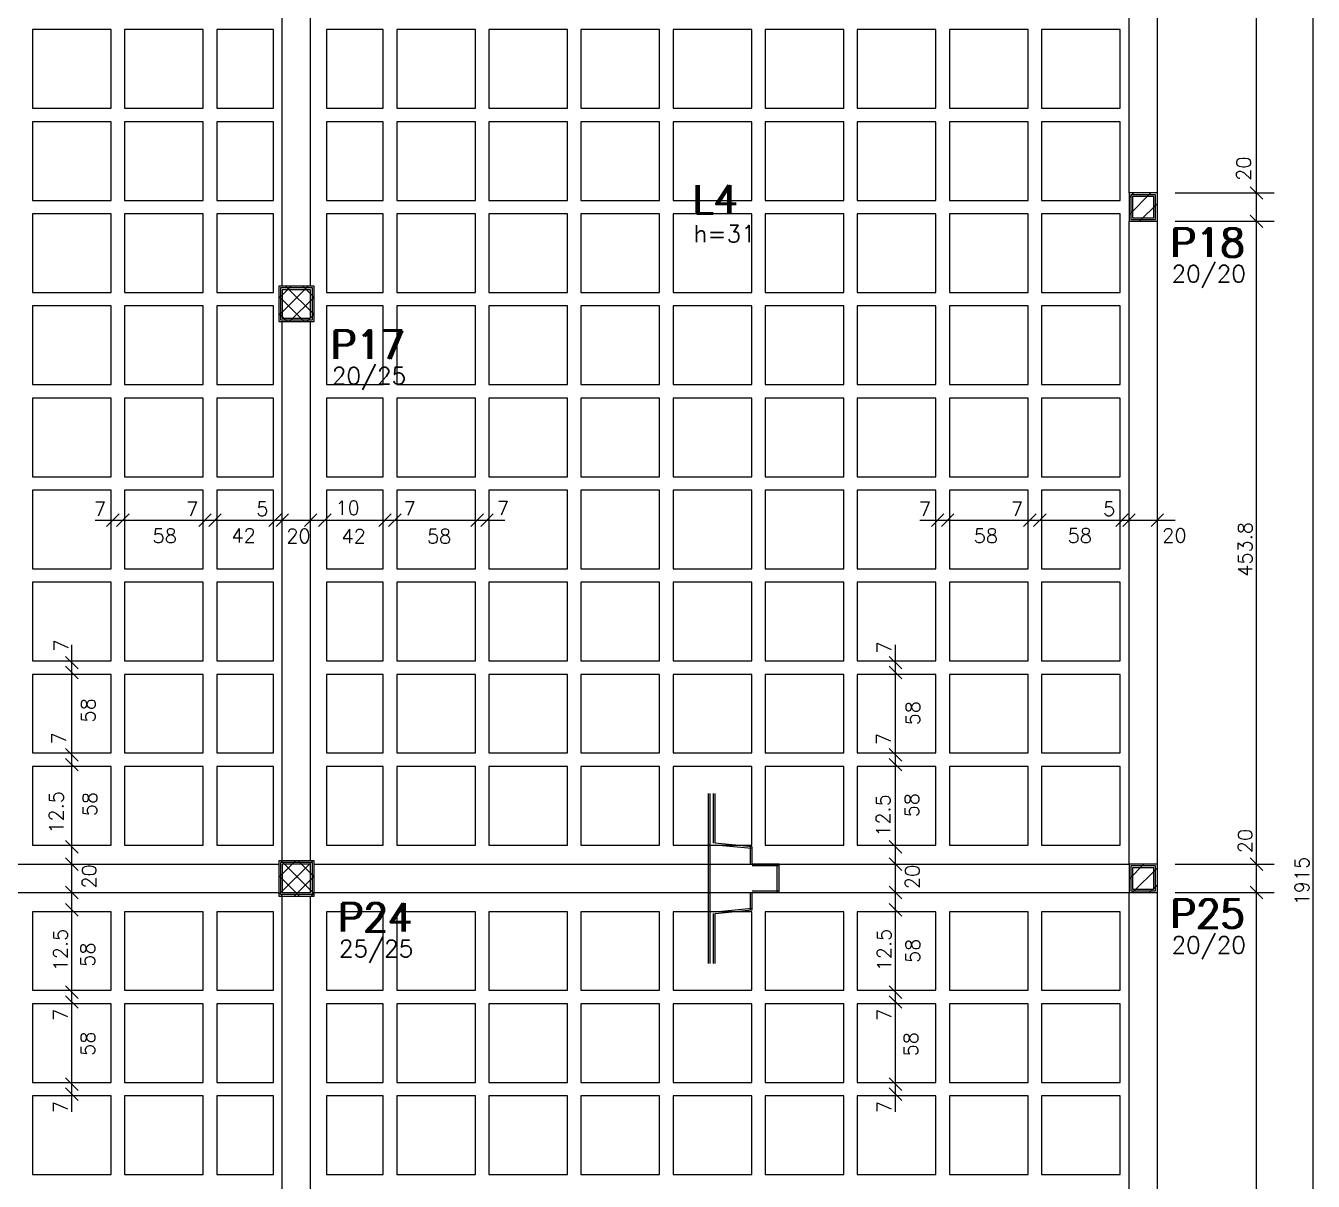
# Model space of a CAD drawing. Extents: x 797 to 1056, y -75 to 15.
# Drawn here: x 993.08 to 1002.16, y -3.23 to 4.93 of the extents above; entities that cross this region are included whole.
import ezdxf

# ---------------------------------------------------------------- set-up
doc = ezdxf.new("R2010")
doc.units = 0
doc.header["$MEASUREMENT"] = 0
for name, color, linetype in [('1', 2, 'CONTINUOUS'), ('11', 11, 'CONTINUOUS'), ('2', 4, 'CONTINUOUS'), ('3', 8, 'CONTINUOUS')]:
    doc.layers.add(name, color=color, linetype=linetype)
doc.styles.get("Standard").update_dxf_attribs({"font": 'ROMANS.SHX'})

msp = doc.modelspace()

# ---------------------------------------------------------------- linework, layer by layer
at = {"layer": '1', "linetype": 'Continuous'}
for p, q in [((997.8915, -0.4924), (997.8915, -1.1924)), ((997.904, -0.4924), (997.904, -1.1924)), ((997.929, -0.8449), (997.929, -0.4924)), ((997.9415, -0.8449), (997.9415, -0.4924)), ((998.2003, -0.8823), (997.9403, -0.8573)), ((998.2015, -0.8699), (997.9415, -0.8449)), ((998.189, -0.9924), (998.189, -0.8699)), ((998.2015, -0.9924), (998.2015, -0.8699)), ((998.3915, -0.9924), (998.2015, -0.9924)), ((998.379, -1.1924), (998.379, -0.9924)), ((998.3915, -1.1924), (998.3915, -0.9924)), ((998.3915, -1.0049), (998.2015, -1.0049)), ((998.2015, -1.1799), (998.3915, -1.1799)), ((997.8915, -1.1924), (997.8915, -1.6924)), ((997.904, -1.1924), (997.904, -1.6924)), ((998.189, -1.3149), (998.189, -1.1924)), ((998.2015, -1.3149), (998.2015, -1.1924)), ((998.2015, -1.1924), (998.3915, -1.1924)), ((997.929, -1.6924), (997.929, -1.3399)), ((997.9403, -1.3274), (998.2003, -1.3024)), ((997.9415, -1.3399), (998.2015, -1.3149)), ((997.9415, -1.6924), (997.9415, -1.3399))]:
    msp.add_line(p, q, dxfattribs=at)
for points in [[(994.886, 3.087), (994.886, 8.2826)], [(995.086, 3.087), (995.086, 8.2826)], [(1000.861, 3.7451), (1000.861, 8.2826)], [(1001.061, 3.7451), (1001.061, 8.2826)], [(1000.861, 3.5451), (1001.061, 3.5451), (1001.061, 3.7451), (1000.861, 3.7451), (1000.861, 3.5451)], [(1000.8735, 3.5576), (1001.0485, 3.5576), (1001.0485, 3.7326), (1000.8735, 3.7326), (1000.8735, 3.5576)], [(1000.886, 3.5701), (1001.036, 3.5701), (1001.036, 3.7201), (1000.886, 3.7201), (1000.886, 3.5701)], [(1000.861, -0.9924), (1000.861, 3.5451)], [(1001.061, -0.9924), (1001.061, 3.5451)], [(994.861, 2.837), (995.111, 2.837), (995.111, 3.087), (994.861, 3.087), (994.861, 2.837)], [(994.8735, 2.8495), (995.0985, 2.8495), (995.0985, 3.0745), (994.8735, 3.0745), (994.8735, 2.8495)], [(994.886, 2.862), (995.086, 2.862), (995.086, 3.062), (994.886, 3.062), (994.886, 2.862)], [(994.886, -0.9674), (994.886, 2.837)], [(995.086, -0.9674), (995.086, 2.837)], [(991.1117, -0.9924), (994.861, -0.9924)], [(994.861, -1.2174), (995.111, -1.2174), (995.111, -0.9674), (994.861, -0.9674), (994.861, -1.2174)], [(994.8735, -1.2049), (995.0985, -1.2049), (995.0985, -0.9799), (994.8735, -0.9799), (994.8735, -1.2049)], [(994.886, -1.1924), (995.086, -1.1924), (995.086, -0.9924), (994.886, -0.9924), (994.886, -1.1924)], [(995.111, -0.9924), (1000.861, -0.9924)], [(1000.861, -1.1924), (1001.061, -1.1924), (1001.061, -0.9924), (1000.861, -0.9924), (1000.861, -1.1924)], [(1000.8735, -1.1799), (1001.0485, -1.1799), (1001.0485, -1.0049), (1000.8735, -1.0049), (1000.8735, -1.1799)], [(1000.886, -1.1674), (1001.036, -1.1674), (1001.036, -1.0174), (1000.886, -1.0174), (1000.886, -1.1674)], [(991.1117, -1.1924), (994.861, -1.1924)], [(994.886, -5.0218), (994.886, -1.2174)], [(995.086, -5.0218), (995.086, -1.2174)], [(995.111, -1.1924), (1000.861, -1.1924)], [(1000.861, -5.7299), (1000.861, -1.1924)], [(1001.061, -5.7299), (1001.061, -1.1924)]]:
    msp.add_lwpolyline(points, dxfattribs=at)
at = {"layer": '11', "linetype": 'Continuous'}
for p, q in [((1000.961, 3.6451), (1000.961, 3.6451)), ((994.986, 2.962), (994.986, 2.962)), ((994.986, -1.0924), (994.986, -1.0924)), ((1000.961, -1.0924), (1000.961, -1.0924))]:
    msp.add_line(p, q, dxfattribs=at)
at = {"layer": '2', "linetype": 'Continuous'}
for p, q in [((1002.161, -10.7924), (1002.161, 8.6076)), ((1001.761, 3.6201), (1001.761, 8.4076)), ((1001.761, 3.4201), (1001.761, 3.8701)), ((1000.861, 3.5909), (1001.0152, 3.7451)), ((1000.861, 3.7111), (1000.895, 3.7451)), ((1001.061, 3.7451), (1001.061, 3.7451)), ((1001.061, 3.7451), (1001.061, 3.7451)), ((1001.186, 3.7451), (1001.886, 3.7451)), ((1001.186, 3.7451), (1001.886, 3.7451)), ((1001.8052, 3.7009), (1001.7168, 3.7893)), ((1001.8052, 3.7009), (1001.7168, 3.7893)), ((1000.9354, 3.5451), (1001.061, 3.6707)), ((1001.761, -1.1174), (1001.761, 3.6701)), ((1001.0556, 3.5451), (1001.061, 3.5505)), ((1001.061, 3.5451), (1001.061, 3.5451)), ((1001.061, 3.5451), (1001.061, 3.5451)), ((1001.186, 3.5451), (1001.886, 3.5451)), ((1001.186, 3.5451), (1001.886, 3.5451)), ((1001.8052, 3.5009), (1001.7168, 3.5893)), ((1001.8052, 3.5009), (1001.7168, 3.5893)), ((994.861, 2.8801), (995.0679, 3.087)), ((994.861, 3.0003), (994.9477, 3.087)), ((994.861, 3.0159), (995.0398, 2.837)), ((994.91, 3.087), (995.111, 2.8861)), ((994.9381, 2.837), (995.111, 3.0099)), ((995.0302, 3.087), (995.111, 3.0063)), ((994.861, 2.8957), (994.9196, 2.837)), ((995.0583, 2.837), (995.111, 2.8897)), ((993.6468, 1.3909), (993.7352, 1.4793)), ((993.7168, 1.3909), (993.8052, 1.4793)), ((993.7168, 1.3909), (993.8052, 1.4793)), ((994.2968, 1.3909), (994.3852, 1.4793)), ((994.2968, 1.3909), (994.3852, 1.4793)), ((994.3668, 1.3909), (994.4552, 1.4793)), ((994.3668, 1.3909), (994.4552, 1.4793)), ((994.7918, 1.3909), (994.8802, 1.4793)), ((994.7918, 1.3909), (994.8802, 1.4793)), ((994.8418, 1.3909), (994.9302, 1.4793)), ((994.8418, 1.3909), (994.9302, 1.4793)), ((995.0418, 1.3909), (995.1302, 1.4793)), ((995.0418, 1.3909), (995.1302, 1.4793)), ((995.1418, 1.3909), (995.2302, 1.4793)), ((995.1418, 1.3909), (995.2302, 1.4793)), ((995.5668, 1.3909), (995.6552, 1.4793)), ((995.5668, 1.3909), (995.6552, 1.4793)), ((995.6368, 1.3909), (995.7252, 1.4793)), ((995.6368, 1.3909), (995.7252, 1.4793)), ((996.2168, 1.3909), (996.3052, 1.4793)), ((996.2168, 1.3909), (996.3052, 1.4793)), ((996.2868, 1.3909), (996.3752, 1.4793)), ((999.4668, 1.3909), (999.5552, 1.4793)), ((999.5368, 1.3909), (999.6252, 1.4793)), ((999.5368, 1.3909), (999.6252, 1.4793)), ((1000.1168, 1.3909), (1000.2052, 1.4793)), ((1000.1168, 1.3909), (1000.2052, 1.4793)), ((1000.1868, 1.3909), (1000.2752, 1.4793)), ((1000.1868, 1.3909), (1000.2752, 1.4793)), ((1000.7668, 1.3909), (1000.8552, 1.4793)), ((1000.7668, 1.3909), (1000.8552, 1.4793)), ((1000.8168, 1.3909), (1000.9052, 1.4793)), ((1000.8168, 1.3909), (1000.9052, 1.4793)), ((1001.0168, 1.3909), (1001.1052, 1.4793)), ((993.566, 1.4351), (993.886, 1.4351)), ((993.636, 1.4351), (994.466, 1.4351)), ((993.691, 1.4351), (993.691, 1.4351)), ((993.761, 1.4351), (993.761, 1.4351)), ((993.761, 1.4351), (993.761, 1.4351)), ((994.216, 1.4351), (994.536, 1.4351)), ((994.286, 1.4351), (994.961, 1.4351)), ((994.341, 1.4351), (994.341, 1.4351)), ((994.341, 1.4351), (994.341, 1.4351)), ((994.411, 1.4351), (994.411, 1.4351)), ((994.411, 1.4351), (994.411, 1.4351)), ((994.711, 1.4351), (995.011, 1.4351)), ((994.761, 1.4351), (995.211, 1.4351)), ((994.836, 1.4351), (994.836, 1.4351)), ((994.836, 1.4351), (994.836, 1.4351)), ((994.886, 1.4351), (994.886, 1.4351)), ((994.886, 1.4351), (994.886, 1.4351)), ((994.961, 1.4351), (995.311, 1.4351)), ((995.061, 1.4351), (995.736, 1.4351)), ((995.086, 1.4351), (995.086, 1.4351)), ((995.086, 1.4351), (995.086, 1.4351)), ((995.186, 1.4351), (995.186, 1.4351)), ((995.186, 1.4351), (995.186, 1.4351)), ((995.486, 1.4351), (995.806, 1.4351)), ((995.556, 1.4351), (996.386, 1.4351)), ((995.611, 1.4351), (995.611, 1.4351)), ((995.611, 1.4351), (995.611, 1.4351)), ((995.681, 1.4351), (995.681, 1.4351)), ((995.681, 1.4351), (995.681, 1.4351)), ((996.136, 1.4351), (996.456, 1.4351)), ((996.261, 1.4351), (996.261, 1.4351)), ((996.261, 1.4351), (996.261, 1.4351)), ((996.331, 1.4351), (996.331, 1.4351)), ((999.386, 1.4351), (999.706, 1.4351)), ((999.456, 1.4351), (1000.286, 1.4351)), ((999.511, 1.4351), (999.511, 1.4351)), ((999.581, 1.4351), (999.581, 1.4351)), ((999.581, 1.4351), (999.581, 1.4351)), ((1000.036, 1.4351), (1000.356, 1.4351)), ((1000.106, 1.4351), (1000.936, 1.4351)), ((1000.161, 1.4351), (1000.161, 1.4351)), ((1000.161, 1.4351), (1000.161, 1.4351)), ((1000.231, 1.4351), (1000.231, 1.4351)), ((1000.231, 1.4351), (1000.231, 1.4351)), ((1000.686, 1.4351), (1000.986, 1.4351)), ((1000.736, 1.4351), (1001.186, 1.4351)), ((1000.811, 1.4351), (1000.811, 1.4351)), ((1000.811, 1.4351), (1000.811, 1.4351)), ((1000.861, 1.4351), (1000.861, 1.4351)), ((1000.861, 1.4351), (1000.861, 1.4351)), ((1001.061, 1.4351), (1001.061, 1.4351)), ((993.401, 0.2351), (993.401, 0.5551)), ((999.2135, 0.2351), (999.2135, 0.5551)), ((993.4452, 0.3859), (993.3568, 0.4743)), ((993.401, -0.3449), (993.401, 0.4851)), ((999.2577, 0.3859), (999.1693, 0.4743)), ((999.2135, -0.3449), (999.2135, 0.4851)), ((993.4452, 0.3159), (993.3568, 0.4043)), ((993.4452, 0.3159), (993.3568, 0.4043)), ((993.401, 0.4301), (993.401, 0.4301)), ((999.2577, 0.3159), (999.1693, 0.4043)), ((999.2577, 0.3159), (999.1693, 0.4043)), ((999.2135, 0.4301), (999.2135, 0.4301)), ((993.401, 0.3601), (993.401, 0.3601)), ((993.401, 0.3601), (993.401, 0.3601)), ((999.2135, 0.3601), (999.2135, 0.3601)), ((999.2135, 0.3601), (999.2135, 0.3601)), ((993.4452, -0.2641), (993.3568, -0.1757)), ((993.4452, -0.2641), (993.3568, -0.1757)), ((993.401, -0.4149), (993.401, -0.0949)), ((993.401, -0.9949), (993.401, -0.1649)), ((999.2577, -0.2641), (999.1693, -0.1757)), ((999.2577, -0.2641), (999.1693, -0.1757)), ((999.2135, -0.4149), (999.2135, -0.0949)), ((999.2135, -0.9949), (999.2135, -0.1649)), ((993.4452, -0.3341), (993.3568, -0.2457)), ((993.4452, -0.3341), (993.3568, -0.2457)), ((993.401, -0.2199), (993.401, -0.2199)), ((993.401, -0.2199), (993.401, -0.2199)), ((999.2577, -0.3341), (999.1693, -0.2457)), ((999.2577, -0.3341), (999.1693, -0.2457)), ((999.2135, -0.2199), (999.2135, -0.2199)), ((999.2135, -0.2199), (999.2135, -0.2199)), ((993.401, -0.2899), (993.401, -0.2899)), ((993.401, -0.2899), (993.401, -0.2899)), ((999.2135, -0.2899), (999.2135, -0.2899)), ((999.2135, -0.2899), (999.2135, -0.2899)), ((993.401, -1.1174), (993.401, -0.7449)), ((999.2135, -1.1174), (999.2135, -0.7449)), ((993.4452, -0.9141), (993.3568, -0.8257)), ((993.4452, -0.9141), (993.3568, -0.8257)), ((993.401, -1.3174), (993.401, -0.8674)), ((993.401, -0.8699), (993.401, -0.8699)), ((993.401, -0.8699), (993.401, -0.8699)), ((999.2577, -0.9141), (999.1693, -0.8257)), ((999.2577, -0.9141), (999.1693, -0.8257)), ((999.2135, -1.3174), (999.2135, -0.8674)), ((999.2135, -0.8699), (999.2135, -0.8699)), ((999.2135, -0.8699), (999.2135, -0.8699)), ((1001.761, -1.3174), (1001.761, -0.8674)), ((993.4452, -1.0366), (993.3568, -0.9482)), ((993.4452, -1.0366), (993.3568, -0.9482)), ((993.401, -0.9924), (993.401, -0.9924)), ((993.401, -0.9924), (993.401, -0.9924)), ((994.861, -1.207), (995.1006, -0.9674)), ((994.861, -1.0868), (994.9804, -0.9674)), ((994.8773, -0.9674), (995.111, -1.201)), ((994.9975, -0.9674), (995.111, -1.0808)), ((999.2577, -1.0366), (999.1693, -0.9482)), ((999.2577, -1.0366), (999.1693, -0.9482)), ((999.2135, -0.9924), (999.2135, -0.9924)), ((999.2135, -0.9924), (999.2135, -0.9924)), ((1000.861, -1.0972), (1000.9658, -0.9924)), ((1001.061, -0.9924), (1001.061, -0.9924)), ((1001.061, -0.9924), (1001.061, -0.9924)), ((1001.186, -0.9924), (1001.886, -0.9924)), ((1001.186, -0.9924), (1001.886, -0.9924)), ((1001.8052, -1.0366), (1001.7168, -0.9482)), ((1001.8052, -1.0366), (1001.7168, -0.9482)), ((993.401, -1.4399), (993.401, -1.0674)), ((994.861, -1.0712), (995.0071, -1.2174)), ((994.9708, -1.2174), (995.111, -1.0772)), ((999.2135, -1.4399), (999.2135, -1.0674)), ((1000.886, -1.1924), (1001.061, -1.0174)), ((1001.761, -5.8549), (1001.761, -1.0674)), ((993.4452, -1.2366), (993.3568, -1.1482)), ((993.4452, -1.2366), (993.3568, -1.1482)), ((999.2577, -1.2366), (999.1693, -1.1482)), ((999.2577, -1.2366), (999.1693, -1.1482)), ((1001.0062, -1.1924), (1001.061, -1.1376)), ((1001.8052, -1.2366), (1001.7168, -1.1482)), ((1001.8052, -1.2366), (1001.7168, -1.1482)), ((993.4452, -1.3591), (993.3568, -1.2707)), ((993.4452, -1.3591), (993.3568, -1.2707)), ((993.401, -2.0199), (993.401, -1.1899)), ((993.401, -1.1924), (993.401, -1.1924)), ((993.401, -1.1924), (993.401, -1.1924)), ((994.861, -1.1914), (994.8869, -1.2174)), ((995.091, -1.2174), (995.111, -1.1974)), ((999.2577, -1.3591), (999.1693, -1.2707)), ((999.2577, -1.3591), (999.1693, -1.2707)), ((999.2135, -2.0199), (999.2135, -1.1899)), ((999.2135, -1.1924), (999.2135, -1.1924)), ((999.2135, -1.1924), (999.2135, -1.1924)), ((1001.061, -1.1924), (1001.061, -1.1924)), ((1001.061, -1.1924), (1001.061, -1.1924)), ((1001.186, -1.1924), (1001.886, -1.1924)), ((1001.186, -1.1924), (1001.886, -1.1924)), ((993.401, -1.3149), (993.401, -1.3149)), ((993.401, -1.3149), (993.401, -1.3149)), ((999.2135, -1.3149), (999.2135, -1.3149)), ((999.2135, -1.3149), (999.2135, -1.3149)), ((993.401, -2.0899), (993.401, -1.7699)), ((999.2135, -2.0899), (999.2135, -1.7699)), ((993.4452, -1.9391), (993.3568, -1.8507)), ((993.4452, -1.9391), (993.3568, -1.8507)), ((993.401, -2.6699), (993.401, -1.8399)), ((993.401, -1.8949), (993.401, -1.8949)), ((993.401, -1.8949), (993.401, -1.8949)), ((999.2577, -1.9391), (999.1693, -1.8507)), ((999.2577, -1.9391), (999.1693, -1.8507)), ((999.2135, -2.6699), (999.2135, -1.8399)), ((999.2135, -1.8949), (999.2135, -1.8949)), ((999.2135, -1.8949), (999.2135, -1.8949)), ((993.4452, -2.0091), (993.3568, -1.9207)), ((993.4452, -2.0091), (993.3568, -1.9207)), ((993.401, -1.9649), (993.401, -1.9649)), ((993.401, -1.9649), (993.401, -1.9649)), ((999.2577, -2.0091), (999.1693, -1.9207)), ((999.2577, -2.0091), (999.1693, -1.9207)), ((999.2135, -1.9649), (999.2135, -1.9649)), ((999.2135, -1.9649), (999.2135, -1.9649)), ((993.401, -2.7399), (993.401, -2.4199)), ((999.2135, -2.7399), (999.2135, -2.4199)), ((993.4452, -2.5891), (993.3568, -2.5007)), ((993.4452, -2.5891), (993.3568, -2.5007)), ((999.2577, -2.5891), (999.1693, -2.5007)), ((999.2577, -2.5891), (999.1693, -2.5007)), ((993.4452, -2.6591), (993.3568, -2.5707)), ((993.401, -2.5449), (993.401, -2.5449)), ((993.401, -2.5449), (993.401, -2.5449)), ((993.401, -2.6149), (993.401, -2.6149)), ((999.2577, -2.6591), (999.1693, -2.5707)), ((999.2135, -2.5449), (999.2135, -2.5449)), ((999.2135, -2.5449), (999.2135, -2.5449)), ((999.2135, -2.6149), (999.2135, -2.6149))]:
    msp.add_line(p, q, dxfattribs=at)
at = {"layer": '3', "linetype": 'Continuous'}
for points in [[(993.1235, 4.8976), (993.1235, 4.3426), (993.6785, 4.3426), (993.6785, 4.8976), (993.1235, 4.8976)], [(993.7735, 4.8976), (993.7735, 4.3426), (994.3285, 4.3426), (994.3285, 4.8976), (993.7735, 4.8976)], [(994.4235, 4.8976), (994.4235, 4.3426), (994.8235, 4.3426), (994.8235, 4.8976), (994.4235, 4.8976)], [(995.1985, 4.8976), (995.1985, 4.3426), (995.5985, 4.3426), (995.5985, 4.8976), (995.1985, 4.8976)], [(995.6935, 4.8976), (995.6935, 4.3426), (996.2485, 4.3426), (996.2485, 4.8976), (995.6935, 4.8976)], [(996.3435, 4.8976), (996.3435, 4.3426), (996.8985, 4.3426), (996.8985, 4.8976), (996.3435, 4.8976)], [(996.9935, 4.8976), (996.9935, 4.3426), (997.5485, 4.3426), (997.5485, 4.8976), (996.9935, 4.8976)], [(997.6435, 4.8976), (997.6435, 4.3426), (998.1985, 4.3426), (998.1985, 4.8976), (997.6435, 4.8976)], [(998.2935, 4.8976), (998.2935, 4.3426), (998.8485, 4.3426), (998.8485, 4.8976), (998.2935, 4.8976)], [(998.9435, 4.8976), (998.9435, 4.3426), (999.4985, 4.3426), (999.4985, 4.8976), (998.9435, 4.8976)], [(999.5935, 4.8976), (999.5935, 4.3426), (1000.1485, 4.3426), (1000.1485, 4.8976), (999.5935, 4.8976)], [(1000.2435, 4.8976), (1000.2435, 4.3426), (1000.7985, 4.3426), (1000.7985, 4.8976), (1000.2435, 4.8976)], [(993.1235, 4.2476), (993.1235, 3.6926), (993.6785, 3.6926), (993.6785, 4.2476), (993.1235, 4.2476)], [(993.7735, 4.2476), (993.7735, 3.6926), (994.3285, 3.6926), (994.3285, 4.2476), (993.7735, 4.2476)], [(994.4235, 4.2476), (994.4235, 3.6926), (994.8235, 3.6926), (994.8235, 4.2476), (994.4235, 4.2476)], [(995.1985, 4.2476), (995.1985, 3.6926), (995.5985, 3.6926), (995.5985, 4.2476), (995.1985, 4.2476)], [(995.6935, 4.2476), (995.6935, 3.6926), (996.2485, 3.6926), (996.2485, 4.2476), (995.6935, 4.2476)], [(996.3435, 4.2476), (996.3435, 3.6926), (996.8985, 3.6926), (996.8985, 4.2476), (996.3435, 4.2476)], [(996.9935, 4.2476), (996.9935, 3.6926), (997.5485, 3.6926), (997.5485, 4.2476), (996.9935, 4.2476)], [(997.6435, 4.2476), (997.6435, 3.6926), (998.1985, 3.6926), (998.1985, 4.2476), (997.6435, 4.2476)], [(998.2935, 4.2476), (998.2935, 3.6926), (998.8485, 3.6926), (998.8485, 4.2476), (998.2935, 4.2476)], [(998.9435, 4.2476), (998.9435, 3.6926), (999.4985, 3.6926), (999.4985, 4.2476), (998.9435, 4.2476)], [(999.5935, 4.2476), (999.5935, 3.6926), (1000.1485, 3.6926), (1000.1485, 4.2476), (999.5935, 4.2476)], [(1000.2435, 4.2476), (1000.2435, 3.6926), (1000.7985, 3.6926), (1000.7985, 4.2476), (1000.2435, 4.2476)], [(993.1235, 3.5976), (993.1235, 3.0426), (993.6785, 3.0426), (993.6785, 3.5976), (993.1235, 3.5976)], [(993.7735, 3.5976), (993.7735, 3.0426), (994.3285, 3.0426), (994.3285, 3.5976), (993.7735, 3.5976)], [(994.4235, 3.5976), (994.4235, 3.0426), (994.8235, 3.0426), (994.8235, 3.5976), (994.4235, 3.5976)], [(995.1985, 3.5976), (995.1985, 3.0426), (995.5985, 3.0426), (995.5985, 3.5976), (995.1985, 3.5976)], [(995.6935, 3.5976), (995.6935, 3.0426), (996.2485, 3.0426), (996.2485, 3.5976), (995.6935, 3.5976)], [(996.3435, 3.5976), (996.3435, 3.0426), (996.8985, 3.0426), (996.8985, 3.5976), (996.3435, 3.5976)], [(996.9935, 3.5976), (996.9935, 3.0426), (997.5485, 3.0426), (997.5485, 3.5976), (996.9935, 3.5976)], [(997.6435, 3.5976), (997.6435, 3.0426), (998.1985, 3.0426), (998.1985, 3.5976), (997.6435, 3.5976)], [(998.2935, 3.5976), (998.2935, 3.0426), (998.8485, 3.0426), (998.8485, 3.5976), (998.2935, 3.5976)], [(998.9435, 3.5976), (998.9435, 3.0426), (999.4985, 3.0426), (999.4985, 3.5976), (998.9435, 3.5976)], [(999.5935, 3.5976), (999.5935, 3.0426), (1000.1485, 3.0426), (1000.1485, 3.5976), (999.5935, 3.5976)], [(1000.2435, 3.5976), (1000.2435, 3.0426), (1000.7985, 3.0426), (1000.7985, 3.5976), (1000.2435, 3.5976)], [(993.1235, 2.9476), (993.1235, 2.3926), (993.6785, 2.3926), (993.6785, 2.9476), (993.1235, 2.9476)], [(993.7735, 2.9476), (993.7735, 2.3926), (994.3285, 2.3926), (994.3285, 2.9476), (993.7735, 2.9476)], [(994.4235, 2.9476), (994.4235, 2.3926), (994.8235, 2.3926), (994.8235, 2.9476), (994.4235, 2.9476)], [(995.1985, 2.9476), (995.1985, 2.3926), (995.5985, 2.3926), (995.5985, 2.9476), (995.1985, 2.9476)], [(995.6935, 2.9476), (995.6935, 2.3926), (996.2485, 2.3926), (996.2485, 2.9476), (995.6935, 2.9476)], [(996.3435, 2.9476), (996.3435, 2.3926), (996.8985, 2.3926), (996.8985, 2.9476), (996.3435, 2.9476)], [(996.9935, 2.9476), (996.9935, 2.3926), (997.5485, 2.3926), (997.5485, 2.9476), (996.9935, 2.9476)], [(997.6435, 2.9476), (997.6435, 2.3926), (998.1985, 2.3926), (998.1985, 2.9476), (997.6435, 2.9476)], [(998.2935, 2.9476), (998.2935, 2.3926), (998.8485, 2.3926), (998.8485, 2.9476), (998.2935, 2.9476)], [(998.9435, 2.9476), (998.9435, 2.3926), (999.4985, 2.3926), (999.4985, 2.9476), (998.9435, 2.9476)], [(999.5935, 2.9476), (999.5935, 2.3926), (1000.1485, 2.3926), (1000.1485, 2.9476), (999.5935, 2.9476)], [(1000.2435, 2.9476), (1000.2435, 2.3926), (1000.7985, 2.3926), (1000.7985, 2.9476), (1000.2435, 2.9476)], [(993.1235, 2.2976), (993.1235, 1.7426), (993.6785, 1.7426), (993.6785, 2.2976), (993.1235, 2.2976)], [(993.7735, 2.2976), (993.7735, 1.7426), (994.3285, 1.7426), (994.3285, 2.2976), (993.7735, 2.2976)], [(994.4235, 2.2976), (994.4235, 1.7426), (994.8235, 1.7426), (994.8235, 2.2976), (994.4235, 2.2976)], [(995.1985, 2.2976), (995.1985, 1.7426), (995.5985, 1.7426), (995.5985, 2.2976), (995.1985, 2.2976)], [(995.6935, 2.2976), (995.6935, 1.7426), (996.2485, 1.7426), (996.2485, 2.2976), (995.6935, 2.2976)], [(996.3435, 2.2976), (996.3435, 1.7426), (996.8985, 1.7426), (996.8985, 2.2976), (996.3435, 2.2976)], [(996.9935, 2.2976), (996.9935, 1.7426), (997.5485, 1.7426), (997.5485, 2.2976), (996.9935, 2.2976)], [(997.6435, 2.2976), (997.6435, 1.7426), (998.1985, 1.7426), (998.1985, 2.2976), (997.6435, 2.2976)], [(998.2935, 2.2976), (998.2935, 1.7426), (998.8485, 1.7426), (998.8485, 2.2976), (998.2935, 2.2976)], [(998.9435, 2.2976), (998.9435, 1.7426), (999.4985, 1.7426), (999.4985, 2.2976), (998.9435, 2.2976)], [(999.5935, 2.2976), (999.5935, 1.7426), (1000.1485, 1.7426), (1000.1485, 2.2976), (999.5935, 2.2976)], [(1000.2435, 2.2976), (1000.2435, 1.7426), (1000.7985, 1.7426), (1000.7985, 2.2976), (1000.2435, 2.2976)], [(993.1235, 1.6476), (993.1235, 1.0926), (993.6785, 1.0926), (993.6785, 1.6476), (993.1235, 1.6476)], [(993.7735, 1.6476), (993.7735, 1.0926), (994.3285, 1.0926), (994.3285, 1.6476), (993.7735, 1.6476)], [(994.4235, 1.6476), (994.4235, 1.0926), (994.8235, 1.0926), (994.8235, 1.6476), (994.4235, 1.6476)], [(995.1985, 1.6476), (995.1985, 1.0926), (995.5985, 1.0926), (995.5985, 1.6476), (995.1985, 1.6476)], [(995.6935, 1.6476), (995.6935, 1.0926), (996.2485, 1.0926), (996.2485, 1.6476), (995.6935, 1.6476)], [(996.3435, 1.6476), (996.3435, 1.0926), (996.8985, 1.0926), (996.8985, 1.6476), (996.3435, 1.6476)], [(996.9935, 1.6476), (996.9935, 1.0926), (997.5485, 1.0926), (997.5485, 1.6476), (996.9935, 1.6476)], [(997.6435, 1.6476), (997.6435, 1.0926), (998.1985, 1.0926), (998.1985, 1.6476), (997.6435, 1.6476)], [(998.2935, 1.6476), (998.2935, 1.0926), (998.8485, 1.0926), (998.8485, 1.6476), (998.2935, 1.6476)], [(998.9435, 1.6476), (998.9435, 1.0926), (999.4985, 1.0926), (999.4985, 1.6476), (998.9435, 1.6476)], [(999.5935, 1.6476), (999.5935, 1.0926), (1000.1485, 1.0926), (1000.1485, 1.6476), (999.5935, 1.6476)], [(1000.2435, 1.6476), (1000.2435, 1.0926), (1000.7985, 1.0926), (1000.7985, 1.6476), (1000.2435, 1.6476)], [(993.1235, 0.9976), (993.1235, 0.4426), (993.6785, 0.4426), (993.6785, 0.9976), (993.1235, 0.9976)], [(993.7735, 0.9976), (993.7735, 0.4426), (994.3285, 0.4426), (994.3285, 0.9976), (993.7735, 0.9976)], [(994.4235, 0.9976), (994.4235, 0.4426), (994.8235, 0.4426), (994.8235, 0.9976), (994.4235, 0.9976)], [(995.1985, 0.9976), (995.1985, 0.4426), (995.5985, 0.4426), (995.5985, 0.9976), (995.1985, 0.9976)], [(995.6935, 0.9976), (995.6935, 0.4426), (996.2485, 0.4426), (996.2485, 0.9976), (995.6935, 0.9976)], [(996.3435, 0.9976), (996.3435, 0.4426), (996.8985, 0.4426), (996.8985, 0.9976), (996.3435, 0.9976)], [(996.9935, 0.9976), (996.9935, 0.4426), (997.5485, 0.4426), (997.5485, 0.9976), (996.9935, 0.9976)], [(997.6435, 0.9976), (997.6435, 0.4426), (998.1985, 0.4426), (998.1985, 0.9976), (997.6435, 0.9976)], [(998.2935, 0.9976), (998.2935, 0.4426), (998.8485, 0.4426), (998.8485, 0.9976), (998.2935, 0.9976)], [(998.9435, 0.9976), (998.9435, 0.4426), (999.4985, 0.4426), (999.4985, 0.9976), (998.9435, 0.9976)], [(999.5935, 0.9976), (999.5935, 0.4426), (1000.1485, 0.4426), (1000.1485, 0.9976), (999.5935, 0.9976)], [(1000.2435, 0.9976), (1000.2435, 0.4426), (1000.7985, 0.4426), (1000.7985, 0.9976), (1000.2435, 0.9976)], [(993.1235, 0.3476), (993.1235, -0.2074), (993.6785, -0.2074), (993.6785, 0.3476), (993.1235, 0.3476)], [(993.7735, 0.3476), (993.7735, -0.2074), (994.3285, -0.2074), (994.3285, 0.3476), (993.7735, 0.3476)], [(994.4235, 0.3476), (994.4235, -0.2074), (994.8235, -0.2074), (994.8235, 0.3476), (994.4235, 0.3476)], [(995.1985, 0.3476), (995.1985, -0.2074), (995.5985, -0.2074), (995.5985, 0.3476), (995.1985, 0.3476)], [(995.6935, 0.3476), (995.6935, -0.2074), (996.2485, -0.2074), (996.2485, 0.3476), (995.6935, 0.3476)], [(996.3435, 0.3476), (996.3435, -0.2074), (996.8985, -0.2074), (996.8985, 0.3476), (996.3435, 0.3476)], [(996.9935, 0.3476), (996.9935, -0.2074), (997.5485, -0.2074), (997.5485, 0.3476), (996.9935, 0.3476)], [(997.6435, 0.3476), (997.6435, -0.2074), (998.1985, -0.2074), (998.1985, 0.3476), (997.6435, 0.3476)], [(998.2935, 0.3476), (998.2935, -0.2074), (998.8485, -0.2074), (998.8485, 0.3476), (998.2935, 0.3476)], [(998.9435, 0.3476), (998.9435, -0.2074), (999.4985, -0.2074), (999.4985, 0.3476), (998.9435, 0.3476)], [(999.5935, 0.3476), (999.5935, -0.2074), (1000.1485, -0.2074), (1000.1485, 0.3476), (999.5935, 0.3476)], [(1000.2435, 0.3476), (1000.2435, -0.2074), (1000.7985, -0.2074), (1000.7985, 0.3476), (1000.2435, 0.3476)], [(993.1235, -0.3024), (993.1235, -0.8574), (993.6785, -0.8574), (993.6785, -0.3024), (993.1235, -0.3024)], [(993.7735, -0.3024), (993.7735, -0.8574), (994.3285, -0.8574), (994.3285, -0.3024), (993.7735, -0.3024)], [(994.4235, -0.3024), (994.4235, -0.8574), (994.8235, -0.8574), (994.8235, -0.3024), (994.4235, -0.3024)], [(995.1985, -0.3024), (995.1985, -0.8574), (995.5985, -0.8574), (995.5985, -0.3024), (995.1985, -0.3024)], [(995.6935, -0.3024), (995.6935, -0.8574), (996.2485, -0.8574), (996.2485, -0.3024), (995.6935, -0.3024)], [(996.3435, -0.3024), (996.3435, -0.8574), (996.8985, -0.8574), (996.8985, -0.3024), (996.3435, -0.3024)], [(996.9935, -0.3024), (996.9935, -0.8574), (997.5485, -0.8574), (997.5485, -0.3024), (996.9935, -0.3024)], [(997.6435, -0.3024), (997.6435, -0.8574), (998.1985, -0.8574), (998.1985, -0.3024), (997.6435, -0.3024)], [(998.2935, -0.3024), (998.2935, -0.8574), (998.8485, -0.8574), (998.8485, -0.3024), (998.2935, -0.3024)], [(998.9435, -0.3024), (998.9435, -0.8574), (999.4985, -0.8574), (999.4985, -0.3024), (998.9435, -0.3024)], [(999.5935, -0.3024), (999.5935, -0.8574), (1000.1485, -0.8574), (1000.1485, -0.3024), (999.5935, -0.3024)], [(1000.2435, -0.3024), (1000.2435, -0.8574), (1000.7985, -0.8574), (1000.7985, -0.3024), (1000.2435, -0.3024)], [(993.1235, -1.3274), (993.1235, -1.8824), (993.6785, -1.8824), (993.6785, -1.3274), (993.1235, -1.3274)], [(993.7735, -1.3274), (993.7735, -1.8824), (994.3285, -1.8824), (994.3285, -1.3274), (993.7735, -1.3274)], [(994.4235, -1.3274), (994.4235, -1.8824), (994.8235, -1.8824), (994.8235, -1.3274), (994.4235, -1.3274)], [(995.1985, -1.3274), (995.1985, -1.8824), (995.5985, -1.8824), (995.5985, -1.3274), (995.1985, -1.3274)], [(995.6935, -1.3274), (995.6935, -1.8824), (996.2485, -1.8824), (996.2485, -1.3274), (995.6935, -1.3274)], [(996.3435, -1.3274), (996.3435, -1.8824), (996.8985, -1.8824), (996.8985, -1.3274), (996.3435, -1.3274)], [(996.9935, -1.3274), (996.9935, -1.8824), (997.5485, -1.8824), (997.5485, -1.3274), (996.9935, -1.3274)], [(997.6435, -1.3274), (997.6435, -1.8824), (998.1985, -1.8824), (998.1985, -1.3274), (997.6435, -1.3274)], [(998.2935, -1.3274), (998.2935, -1.8824), (998.8485, -1.8824), (998.8485, -1.3274), (998.2935, -1.3274)], [(998.9435, -1.3274), (998.9435, -1.8824), (999.4985, -1.8824), (999.4985, -1.3274), (998.9435, -1.3274)], [(999.5935, -1.3274), (999.5935, -1.8824), (1000.1485, -1.8824), (1000.1485, -1.3274), (999.5935, -1.3274)], [(1000.2435, -1.3274), (1000.2435, -1.8824), (1000.7985, -1.8824), (1000.7985, -1.3274), (1000.2435, -1.3274)], [(993.1235, -1.9774), (993.1235, -2.5324), (993.6785, -2.5324), (993.6785, -1.9774), (993.1235, -1.9774)], [(993.7735, -1.9774), (993.7735, -2.5324), (994.3285, -2.5324), (994.3285, -1.9774), (993.7735, -1.9774)], [(994.4235, -1.9774), (994.4235, -2.5324), (994.8235, -2.5324), (994.8235, -1.9774), (994.4235, -1.9774)], [(995.1985, -1.9774), (995.1985, -2.5324), (995.5985, -2.5324), (995.5985, -1.9774), (995.1985, -1.9774)], [(995.6935, -1.9774), (995.6935, -2.5324), (996.2485, -2.5324), (996.2485, -1.9774), (995.6935, -1.9774)], [(996.3435, -1.9774), (996.3435, -2.5324), (996.8985, -2.5324), (996.8985, -1.9774), (996.3435, -1.9774)], [(996.9935, -1.9774), (996.9935, -2.5324), (997.5485, -2.5324), (997.5485, -1.9774), (996.9935, -1.9774)], [(997.6435, -1.9774), (997.6435, -2.5324), (998.1985, -2.5324), (998.1985, -1.9774), (997.6435, -1.9774)], [(998.2935, -1.9774), (998.2935, -2.5324), (998.8485, -2.5324), (998.8485, -1.9774), (998.2935, -1.9774)], [(998.9435, -1.9774), (998.9435, -2.5324), (999.4985, -2.5324), (999.4985, -1.9774), (998.9435, -1.9774)], [(999.5935, -1.9774), (999.5935, -2.5324), (1000.1485, -2.5324), (1000.1485, -1.9774), (999.5935, -1.9774)], [(1000.2435, -1.9774), (1000.2435, -2.5324), (1000.7985, -2.5324), (1000.7985, -1.9774), (1000.2435, -1.9774)], [(993.1235, -2.6274), (993.1235, -3.1824), (993.6785, -3.1824), (993.6785, -2.6274), (993.1235, -2.6274)], [(993.7735, -2.6274), (993.7735, -3.1824), (994.3285, -3.1824), (994.3285, -2.6274), (993.7735, -2.6274)], [(994.4235, -2.6274), (994.4235, -3.1824), (994.8235, -3.1824), (994.8235, -2.6274), (994.4235, -2.6274)], [(995.1985, -2.6274), (995.1985, -3.1824), (995.5985, -3.1824), (995.5985, -2.6274), (995.1985, -2.6274)], [(995.6935, -2.6274), (995.6935, -3.1824), (996.2485, -3.1824), (996.2485, -2.6274), (995.6935, -2.6274)], [(996.3435, -2.6274), (996.3435, -3.1824), (996.8985, -3.1824), (996.8985, -2.6274), (996.3435, -2.6274)], [(996.9935, -2.6274), (996.9935, -3.1824), (997.5485, -3.1824), (997.5485, -2.6274), (996.9935, -2.6274)], [(997.6435, -2.6274), (997.6435, -3.1824), (998.1985, -3.1824), (998.1985, -2.6274), (997.6435, -2.6274)], [(998.2935, -2.6274), (998.2935, -3.1824), (998.8485, -3.1824), (998.8485, -2.6274), (998.2935, -2.6274)], [(998.9435, -2.6274), (998.9435, -3.1824), (999.4985, -3.1824), (999.4985, -2.6274), (998.9435, -2.6274)], [(999.5935, -2.6274), (999.5935, -3.1824), (1000.1485, -3.1824), (1000.1485, -2.6274), (999.5935, -2.6274)], [(1000.2435, -2.6274), (1000.2435, -3.1824), (1000.7985, -3.1824), (1000.7985, -2.6274), (1000.2435, -2.6274)]]:
    msp.add_lwpolyline(points, dxfattribs=at)

# ---------------------------------------------------------------- texts
at = {"layer": '1', "linetype": 'Continuous'}
for s, height, p in [('L4', 0.2, (997.7769, 3.601)), ('L4', 0.2, (997.7894, 3.601)), ('h=31', 0.12, (997.7894, 3.397)), ('P18', 0.2, (1001.1485, 3.2951)), ('P18', 0.2, (1001.161, 3.2951)), ('20/20', 0.12, (1001.161, 3.1151)), ('P17', 0.2, (995.2235, 2.5745)), ('P17', 0.2, (995.236, 2.5745)), ('20/25', 0.12, (995.236, 2.3945)), ('P24', 0.2, (995.2735, -1.4674)), ('P24', 0.2, (995.286, -1.4674)), ('P25', 0.2, (1001.1485, -1.4424)), ('P25', 0.2, (1001.161, -1.4424)), ('25/25', 0.12, (995.286, -1.6474)), ('20/20', 0.12, (1001.161, -1.6224))]:
    msp.add_text(s, height=height, dxfattribs=at).set_placement(p)
at = {"layer": '2', "linetype": 'Continuous'}
for s, p in [('20', (1001.7202, 3.8304)), ('453.8', (1001.731, 1.0364)), ('7', (993.3761, 0.5079)), ('7', (999.1835, 0.4938)), ('58', (993.5668, 0.0078)), ('58', (999.3856, -0.0124)), ('7', (993.3591, -0.1465)), ('7', (999.1787, -0.1517)), ('12.5', (993.3417, -0.7764)), ('58', (993.5776, -0.6537)), ('12.5', (999.1764, -0.7984)), ('58', (999.3783, -0.6615)), ('20', (1001.731, -0.9144)), ('1915', (1002.131, -1.2824)), ('20', (993.5736, -1.1644)), ('20', (999.3822, -1.1682)), ('12.5', (993.371, -1.7482)), ('12.5', (999.1835, -1.7482)), ('58', (999.3849, -1.6891)), ('58', (993.5628, -1.7163)), ('7', (993.371, -2.0982)), ('7', (999.1835, -2.0982)), ('58', (993.5641, -2.3449)), ('58', (999.3718, -2.3485)), ('7', (993.371, -2.7482)), ('7', (999.1835, -2.7482))]:
    msp.add_text(s, height=0.1, rotation=90, dxfattribs=at).set_placement(p)
for s, p in [('7', (993.5576, 1.4651)), ('7', (994.2076, 1.4651)), ('5', (994.7026, 1.4651)), ('10', (995.2613, 1.4727)), ('7', (995.7422, 1.4679)), ('7', (996.4004, 1.4707)), ('7', (999.3776, 1.4651)), ('7', (1000.0276, 1.4651)), ('5', (1000.6776, 1.4651)), ('58', (993.9708, 1.2746)), ('42', (994.5273, 1.2774)), ('20', (994.9146, 1.2745)), ('42', (995.304, 1.2729)), ('58', (995.9071, 1.2721)), ('58', (999.7653, 1.2747)), ('58', (1000.4277, 1.2763)), ('20', (1001.0952, 1.2771))]:
    msp.add_text(s, height=0.1, dxfattribs=at).set_placement(p)

doc.saveas('drawing.dxf')
